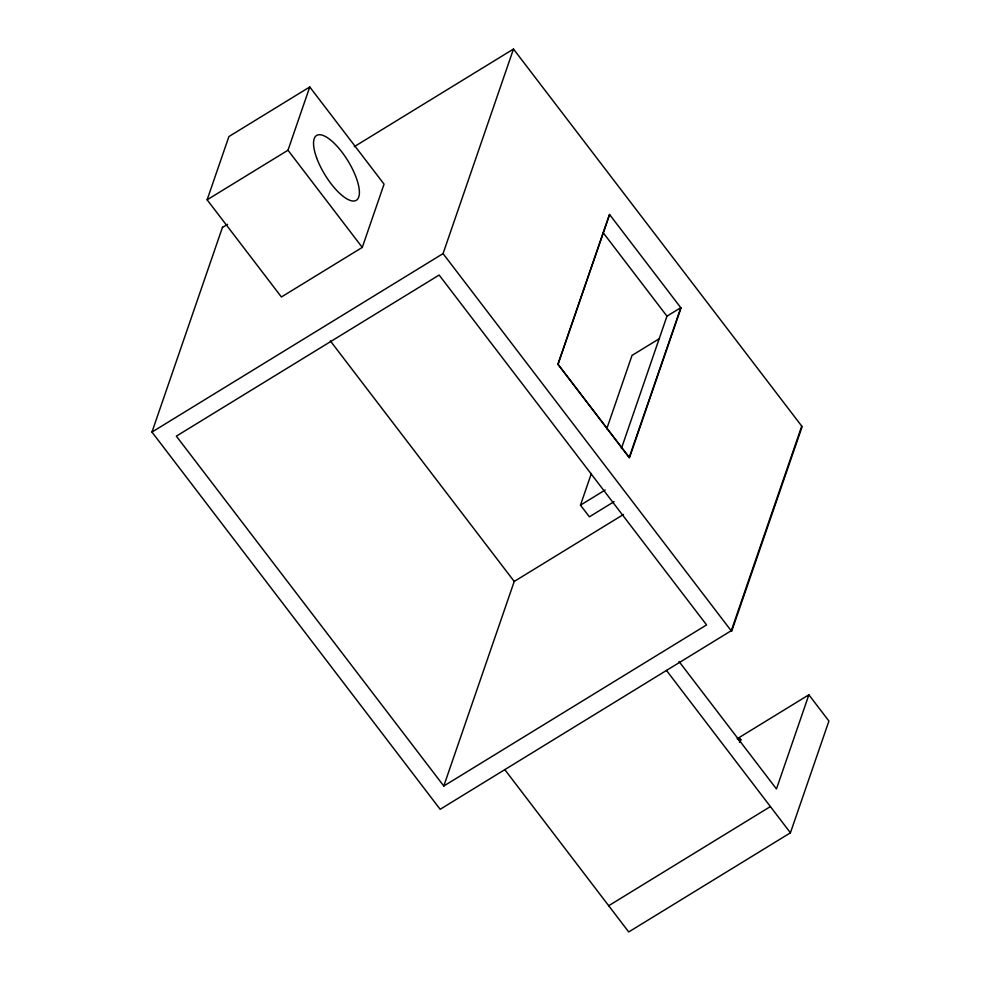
<?xml version="1.0" encoding="UTF-8"?>
<svg xmlns="http://www.w3.org/2000/svg" width="981" height="981" viewBox="0 0 981 981"><rect width="100%" height="100%" fill="white"/><g stroke="black" fill="none" stroke-linecap="round" stroke-linejoin="round"><path stroke-width="1.47" d="M731.237 630.844L801.735 426.122M207.126 199.805L228.916 136.543L309.763 86.966L384.062 184.146L362.271 247.42L281.412 296.985L207.126 199.805L287.985 150.228L309.763 86.966M731.299 630.673L440.162 809.3L151.969 432.069L222.528 227.151M443.056 253.613L513.48 49.05L802.139 426.649L731.654 631.372L443.056 253.613L151.969 432.069M609.618 214.606L558.03 364.454L629.446 457.882L681.035 308.034L609.483 214.385L557.919 364.11L629.238 457.416L680.802 307.678L666.97 316.164L621.365 448.611M443.792 786.014L706.578 624.909L439.132 275.048L176.347 436.153L443.792 786.014L514.228 581.451L623.511 514.461M614.094 501.659L589.385 516.815L580.47 505.154L591.371 473.48M606.749 428.844L632.022 355.416L659.342 338.678M504.761 769.57L628.711 931.95L790.428 832.808L828.92 721.035L808.884 694.806L737.148 738.779M666.467 670.428L790.428 832.808M808.884 694.806L776.462 788.957L678.987 661.452M222.405 227.506L227.629 224.306M354.239 146.684L513.48 49.05M580.47 505.154L605.179 489.997M608.674 905.733L770.392 806.578M603.057 232.558L666.97 316.164M287.985 150.228L362.271 247.42M330.364 340.934L514.228 581.451M738.325 739.662A6.082 1.594 -37.4 0 1 739.147 739.367L740.091 739.233A6.977 1.827 -37.4 0 1 739.6 741.943M738.362 739.564A6.34 1.655 -37.4 0 1 739.392 742.004M316.581 157.671A38.026 13.452 58.5 0 0 356.324 200.283A38.026 13.452 58.5 0 0 336.508 145.617A38.026 13.452 58.5 0 0 316.581 157.671"/></g></svg>
